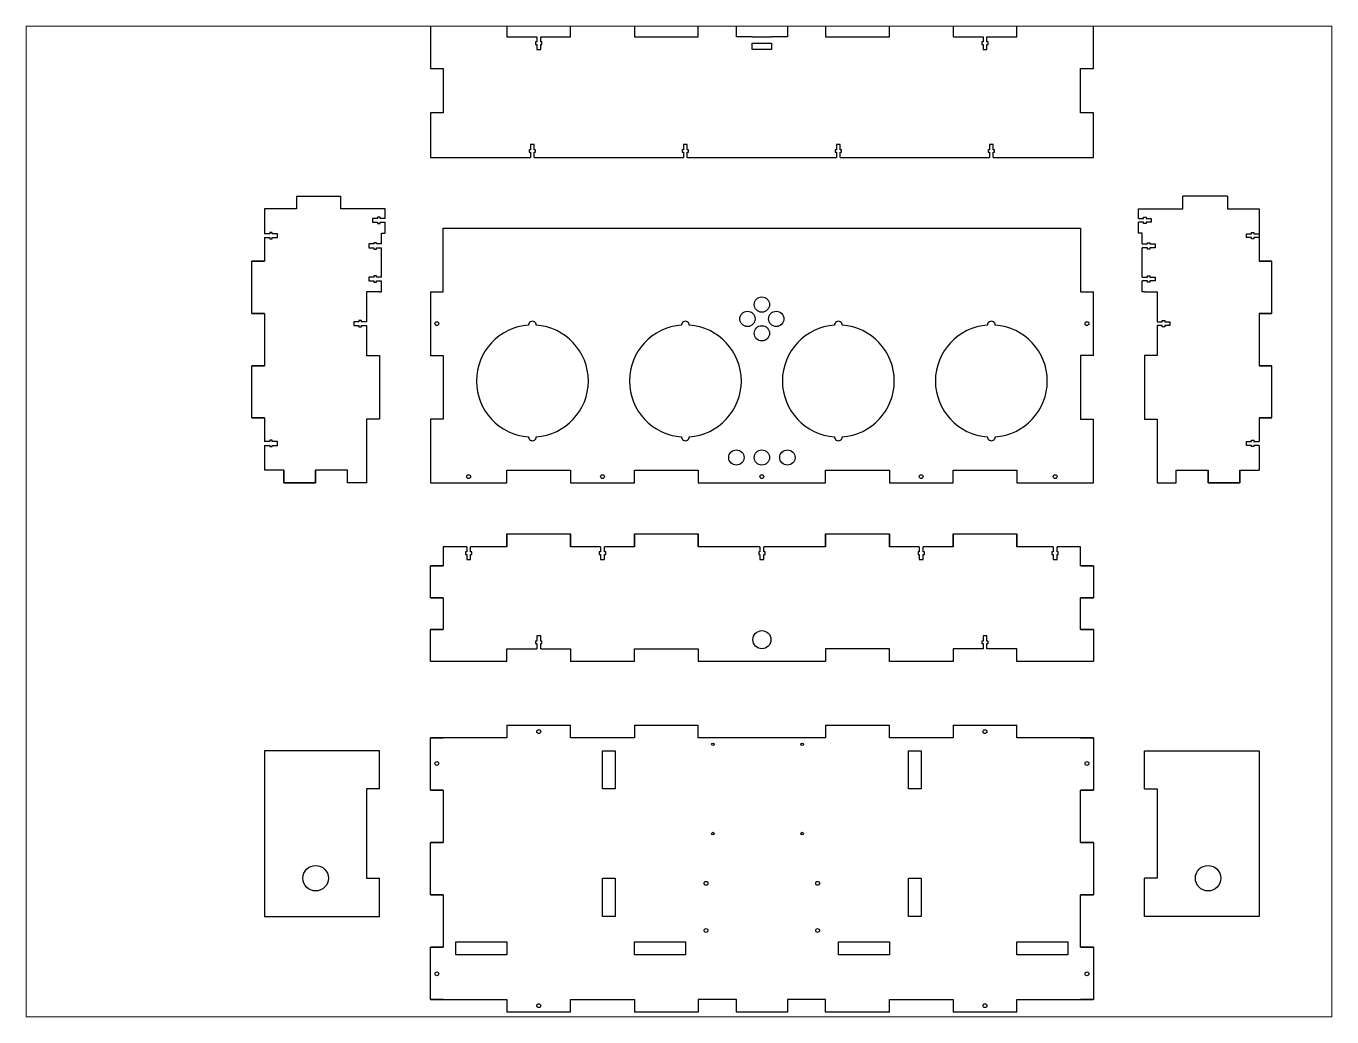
# Paper-space layout 'Layout2' of a CAD drawing. Header units: millimetres. Extents: x 26 to 231, y 20 to 176.
# The model-space entities are those that its viewports show. They can reach past a viewport. Long polylines and large blocks are cut down to what shows.
import ezdxf

# ---------------------------------------------------------------- set-up
doc = ezdxf.new("R2010")
doc.units = ezdxf.units.MM

msp = doc.modelspace()

# ---------------------------------------------------------------- linework, layer by layer
for p, q in [((252.5, 350), (267.5, 350)), ((252.5, 345), (267.5, 345))]:
    msp.add_line(p, q)
for points in [[(60, 360), (0, 360), (0, 325.1)], [(60, 360), (60, 350), (83.5, 350)], [(86.5, 350), (110, 350), (110, 360)], [(160, 360), (110, 360)], [(160, 360), (160, 350), (210, 350), (210, 360)], [(240, 360), (210, 360)], [(252.5, 350), (240, 350), (240, 360)], [(280, 360), (280, 350), (267.5, 350)], [(310, 360), (280, 360)], [(310, 360), (310, 350), (360, 350), (360, 360)], [(410, 360), (360, 360)], [(410, 360), (410, 350), (433.5, 350)], [(436.5, 350), (460, 350), (460, 360)], [(520, 325.1), (520, 360), (460, 360)], [(83.5, 350), (83.5, 346)], [(86.5, 346), (86.5, 350)], [(433.5, 350), (433.5, 346)], [(436.5, 346), (436.5, 350)], [(83.5, 346), (82.5, 346), (82.5, 344), (83.5, 344)], [(83.5, 344), (83.5, 340), (86.5, 340), (86.5, 344)], [(86.5, 344), (87.5, 344), (87.5, 346), (86.5, 346)], [(267.5, 345), (267.5, 340), (252.5, 340), (252.5, 345)], [(433.5, 346), (432.5, 346), (432.5, 344), (433.5, 344)], [(433.5, 344), (433.5, 340), (436.5, 340), (436.5, 344)], [(436.5, 344), (437.5, 344), (437.5, 346), (436.5, 346)], [(0, 325.1), (10, 325.1), (10, 290.3), (0, 290.3)], [(520, 290.3), (510, 290.3), (510, 325.1), (520, 325.1)], [(0, 290.3), (0, 255.4), (78.5, 255.4)], [(441.5, 255.4), (520, 255.4), (520, 290.3)], [(78.5, 261.4), (77.5, 261.4), (77.5, 259.4), (78.5, 259.4)], [(81.5, 261.4), (81.5, 265.4), (78.5, 265.4), (78.5, 261.4)], [(78.5, 259.4), (78.5, 255.4)], [(81.5, 259.4), (82.5, 259.4), (82.5, 261.4), (81.5, 261.4)], [(81.5, 255.4), (81.5, 259.4)], [(198.5, 261.4), (197.5, 261.4), (197.5, 259.4), (198.5, 259.4)], [(201.5, 261.4), (201.5, 265.4), (198.5, 265.4), (198.5, 261.4)], [(198.5, 259.4), (198.5, 255.4)], [(201.5, 259.4), (202.5, 259.4), (202.5, 261.4), (201.5, 261.4)], [(201.5, 255.4), (201.5, 259.4)], [(318.5, 261.4), (317.5, 261.4), (317.5, 259.4), (318.5, 259.4)], [(321.5, 261.4), (321.5, 265.4), (318.5, 265.4), (318.5, 261.4)], [(318.5, 259.4), (318.5, 255.4)], [(321.5, 259.4), (322.5, 259.4), (322.5, 261.4), (321.5, 261.4)], [(321.5, 255.4), (321.5, 259.4)], [(438.5, 261.4), (437.5, 261.4), (437.5, 259.4), (438.5, 259.4)], [(441.5, 261.4), (441.5, 265.4), (438.5, 265.4), (438.5, 261.4)], [(438.5, 259.4), (438.5, 255.4)], [(441.5, 259.4), (442.5, 259.4), (442.5, 261.4), (441.5, 261.4)], [(441.5, 255.4), (441.5, 259.4)], [(81.5, 255.4), (198.5, 255.4)], [(201.5, 255.4), (318.5, 255.4)], [(321.5, 255.4), (438.5, 255.4)], [(-105.1, 225), (-105.1, 215), (-130, 215)], [(-105.1, 225), (-70.3, 225)], [(-35.4, 215), (-70.3, 215), (-70.3, 225)], [(555.4, 215), (590.3, 215), (590.3, 225)], [(625.1, 225), (590.3, 225)], [(625.1, 225), (625.1, 215), (650, 215)], [(-130, 215), (-130, 195.5)], [(-41.4, 207.5), (-45.4, 207.5), (-45.4, 204.5), (-41.4, 204.5)], [(-39.4, 207.5), (-39.4, 208.5), (-41.4, 208.5), (-41.4, 207.5)], [(-35.4, 207.5), (-35.4, 215), (-40, 215)], [(-35.4, 207.5), (-39.4, 207.5)], [(555.4, 207.5), (555.4, 215), (560, 215)], [(555.4, 207.5), (559.4, 207.5)], [(559.4, 207.5), (559.4, 208.5), (561.4, 208.5), (561.4, 207.5)], [(561.4, 207.5), (565.4, 207.5), (565.4, 204.5), (561.4, 204.5)], [(650, 215), (650, 174), (660, 174)], [(-126, 195.5), (-130, 195.5)], [(-124, 195.5), (-124, 196.5), (-126, 196.5), (-126, 195.5)], [(-124, 192.5), (-120, 192.5), (-120, 195.5), (-124, 195.5)], [(-41.4, 204.5), (-41.4, 203.5), (-39.4, 203.5), (-39.4, 204.5)], [(-39.4, 204.5), (-35.4, 204.5)], [(-38.4, 196), (-35.4, 196), (-35.4, 204.5)], [(-38.4, 187.5), (-38.4, 196)], [(0, 150), (10, 150), (10, 200), (510, 200), (510, 150), (520, 150)], [(558.4, 196), (555.4, 196), (555.4, 204.5)], [(559.4, 204.5), (555.4, 204.5)], [(558.4, 187.5), (558.4, 196)], [(561.4, 204.5), (561.4, 203.5), (559.4, 203.5), (559.4, 204.5)], [(644, 192.5), (640, 192.5), (640, 195.5), (644, 195.5)], [(644, 195.5), (644, 196.5), (646, 196.5), (646, 195.5)], [(646, 195.5), (650, 195.5)], [(-130, 192.5), (-130, 174), (-140, 174)], [(-130, 192.5), (-126, 192.5)], [(-126, 192.5), (-126, 191.5), (-124, 191.5), (-124, 192.5)], [(-44.4, 187.5), (-48.4, 187.5), (-48.4, 184.5), (-44.4, 184.5)], [(-42.4, 187.5), (-42.4, 188.5), (-44.4, 188.5), (-44.4, 187.5)], [(-44.4, 184.5), (-44.4, 183.5), (-42.4, 183.5), (-42.4, 184.5)], [(-38.4, 187.5), (-42.4, 187.5)], [(-42.4, 184.5), (-38.4, 184.5)], [(-38.4, 161.5), (-38.4, 184.5)], [(558.4, 187.5), (562.4, 187.5)], [(558.4, 161.5), (558.4, 184.5)], [(562.4, 184.5), (558.4, 184.5)], [(562.4, 187.5), (562.4, 188.5), (564.4, 188.5), (564.4, 187.5)], [(564.4, 184.5), (564.4, 183.5), (562.4, 183.5), (562.4, 184.5)], [(564.4, 187.5), (568.4, 187.5), (568.4, 184.5), (564.4, 184.5)], [(646, 192.5), (646, 191.5), (644, 191.5), (644, 192.5)], [(650, 192.5), (646, 192.5)], [(-130, 133), (-140, 133), (-140, 174), (-130, 174)], [(-140, 133), (-140, 174)], [(-140, 133), (-140, 174)], [(650, 133), (660, 133), (660, 174), (650, 174)], [(660, 133), (660, 174)], [(660, 133), (660, 174)], [(-44.4, 161.5), (-48.4, 161.5), (-48.4, 158.5), (-44.4, 158.5)], [(-42.4, 161.5), (-42.4, 162.5), (-44.4, 162.5), (-44.4, 161.5)], [(-44.4, 158.5), (-44.4, 157.5), (-42.4, 157.5), (-42.4, 158.5)], [(-38.4, 161.5), (-42.4, 161.5)], [(-42.4, 158.5), (-38.4, 158.5)], [(-40, 150), (-38.4, 150), (-38.4, 158.5)], [(558.4, 161.5), (562.4, 161.5)], [(560, 150), (558.4, 150), (558.4, 158.5)], [(562.4, 158.5), (558.4, 158.5)], [(562.4, 161.5), (562.4, 162.5), (564.4, 162.5), (564.4, 161.5)], [(564.4, 158.5), (564.4, 157.5), (562.4, 157.5), (562.4, 158.5)], [(564.4, 161.5), (568.4, 161.5), (568.4, 158.5), (564.4, 158.5)], [(-40, 150), (-50, 150), (-50, 126.5)], [(0, 150), (0, 100)], [(520, 100), (520, 150)], [(560, 150), (570, 150), (570, 126.5)], [(-140, 133), (-130, 133), (-130, 92), (-140, 92)], [(-56, 126.5), (-60, 126.5), (-60, 123.5), (-56, 123.5)], [(-54, 126.5), (-54, 127.5), (-56, 127.5), (-56, 126.5)], [(-56, 123.5), (-56, 122.5), (-54, 122.5), (-54, 123.5)], [(-50, 126.5), (-54, 126.5)], [(-54, 123.5), (-50, 123.5)], [(-50, 123.5), (-50, 100), (-40, 100)], [(570, 123.5), (570, 100), (560, 100)], [(570, 126.5), (574, 126.5)], [(574, 123.5), (570, 123.5)], [(574, 126.5), (574, 127.5), (576, 127.5), (576, 126.5)], [(576, 123.5), (576, 122.5), (574, 122.5), (574, 123.5)], [(576, 126.5), (580, 126.5), (580, 123.5), (576, 123.5)], [(660, 133), (650, 133), (650, 92), (660, 92)], [(-40, 100), (-40, 50)], [(0, 100), (10, 100), (10, 50), (0, 50)], [(520, 100), (510, 100), (510, 50), (520, 50)], [(560, 100), (560, 50)], [(-140, 51), (-140, 92)], [(-140, 51), (-140, 92)], [(-130, 51), (-140, 51), (-140, 92), (-130, 92)], [(650, 51), (660, 51), (660, 92), (650, 92)], [(660, 51), (660, 92)], [(660, 51), (660, 92)], [(-140, 51), (-130, 51), (-130, 32.5)], [(-40, 50), (-50, 50), (-50, 0)], [(0, 50), (0, 0), (60, 0)], [(460, 0), (520, 0), (520, 50)], [(560, 50), (570, 50), (570, 0)], [(660, 51), (650, 51), (650, 32.5)], [(-126, 32.5), (-130, 32.5)], [(-124, 32.5), (-124, 33.5), (-126, 33.5), (-126, 32.5)], [(-124, 29.5), (-120, 29.5), (-120, 32.5), (-124, 32.5)], [(644, 29.5), (640, 29.5), (640, 32.5), (644, 32.5)], [(644, 32.5), (644, 33.5), (646, 33.5), (646, 32.5)], [(646, 32.5), (650, 32.5)], [(-130, 29.5), (-130, 10)], [(-130, 29.5), (-126, 29.5)], [(-126, 29.5), (-126, 28.5), (-124, 28.5), (-124, 29.5)], [(646, 29.5), (646, 28.5), (644, 28.5), (644, 29.5)], [(650, 29.5), (646, 29.5)], [(650, 29.5), (650, 10)], [(-115, 0), (-115, 10), (-130, 10)], [(-115, 10), (-115, 0), (-90, 0), (-90, 10)], [(-90, 0), (-115, 0)], [(-65, 0), (-65, 10), (-90, 10), (-90, 0)], [(-50, 0), (-65, 0)], [(60, 0), (60, 10), (110, 10), (110, 0)], [(110, 0), (160, 0)], [(160, 0), (160, 10), (210, 10), (210, 0)], [(210, 0), (310, 0)], [(310, 0), (310, 10), (360, 10), (360, 0)], [(360, 0), (410, 0)], [(410, 0), (410, 10), (460, 10), (460, 0)], [(570, 0), (585, 0)], [(585, 0), (585, 10), (610, 10), (610, 0)], [(635, 10), (635, 0), (610, 0), (610, 10)], [(610, 0), (635, 0)], [(635, 0), (635, 10), (650, 10)], [(60, -40), (60, -40), (60, -50), (31.5, -50)], [(60, -40), (110, -40)], [(60, -50), (60, -50), (60, -40), (110, -40), (110, -50)], [(133.5, -50), (110, -50), (110, -40)], [(160, -40), (160, -50), (136.5, -50)], [(160, -50), (160, -40), (210, -40), (210, -50)], [(160, -40), (210, -40)], [(258.5, -50), (210, -50), (210, -40)], [(310, -40), (310, -50), (261.5, -50)], [(310, -50), (310, -40), (360, -40), (360, -50)], [(310, -40), (360, -40)], [(383.5, -50), (360, -50), (360, -40)], [(410, -40), (410, -50), (386.5, -50)], [(410, -50), (410, -40), (460, -40), (460, -50)], [(410, -40), (460, -40)], [(488.5, -50), (460, -50), (460, -40)], [(10, -50), (10, -65), (0, -65)], [(28.5, -50), (10, -50)], [(28.5, -50), (28.5, -54)], [(31.5, -54), (31.5, -50)], [(133.5, -50), (133.5, -54)], [(136.5, -54), (136.5, -50)], [(258.5, -50), (258.5, -54)], [(261.5, -54), (261.5, -50)], [(383.5, -50), (383.5, -54)], [(386.5, -54), (386.5, -50)], [(488.5, -50), (488.5, -54)], [(510, -50), (491.5, -50)], [(491.5, -54), (491.5, -50)], [(520, -65), (510, -65), (510, -50)], [(28.5, -54), (27.5, -54), (27.5, -56), (28.5, -56)], [(28.5, -56), (28.5, -60), (31.5, -60), (31.5, -56)], [(31.5, -56), (32.5, -56), (32.5, -54), (31.5, -54)], [(133.5, -54), (132.5, -54), (132.5, -56), (133.5, -56)], [(133.5, -56), (133.5, -60), (136.5, -60), (136.5, -56)], [(136.5, -56), (137.5, -56), (137.5, -54), (136.5, -54)], [(258.5, -54), (257.5, -54), (257.5, -56), (258.5, -56)], [(258.5, -56), (258.5, -60), (261.5, -60), (261.5, -56)], [(261.5, -56), (262.5, -56), (262.5, -54), (261.5, -54)], [(383.5, -54), (382.5, -54), (382.5, -56), (383.5, -56)], [(383.5, -56), (383.5, -60), (386.5, -60), (386.5, -56)], [(386.5, -56), (387.5, -56), (387.5, -54), (386.5, -54)], [(488.5, -54), (487.5, -54), (487.5, -56), (488.5, -56)], [(488.5, -56), (488.5, -60), (491.5, -60), (491.5, -56)], [(491.5, -56), (492.5, -56), (492.5, -54), (491.5, -54)], [(10, -90), (0, -90), (0, -65), (10, -65)], [(0, -90), (0, -65)], [(510, -65), (520, -65), (520, -90), (510, -90)], [(520, -65), (520, -90)], [(0, -90), (10, -90), (10, -115), (0, -115)], [(520, -115), (510, -115), (510, -90), (520, -90)], [(10, -140), (0, -140), (0, -115), (10, -115)], [(60, -140), (0, -140), (0, -115)], [(86.5, -124), (86.5, -120), (83.5, -120), (83.5, -124)], [(436.5, -124), (436.5, -120), (433.5, -120), (433.5, -124)], [(520, -115), (520, -140), (460, -140)], [(510, -115), (520, -115), (520, -140), (510, -140)], [(60, -140), (60, -130), (83.5, -130)], [(83.5, -124), (82.5, -124), (82.5, -126), (83.5, -126)], [(83.5, -126), (83.5, -130)], [(86.5, -126), (87.5, -126), (87.5, -124), (86.5, -124)], [(86.5, -130), (86.5, -126)], [(86.5, -130), (110, -130), (110, -140)], [(160, -140), (160, -130), (210, -130), (210, -140)], [(360, -140), (360, -130), (310, -130), (310, -140)], [(433.5, -130), (410, -130), (410, -140)], [(433.5, -124), (432.5, -124), (432.5, -126), (433.5, -126)], [(433.5, -126), (433.5, -130)], [(436.5, -126), (437.5, -126), (437.5, -124), (436.5, -124)], [(436.5, -130), (436.5, -126)], [(460, -140), (460, -130), (436.5, -130)], [(160, -140), (110, -140)], [(310, -140), (210, -140)], [(410, -140), (360, -140)], [(60, -190), (60, -200), (0, -200)], [(60, -190), (110, -190)], [(160, -190), (160, -200), (110, -200), (110, -190)], [(160, -190), (210, -190)], [(260, -200), (210, -200), (210, -190)], [(310, -190), (310, -200), (260, -200)], [(310, -190), (360, -190)], [(410, -190), (410, -200), (360, -200), (360, -190)], [(410, -190), (460, -190)], [(520, -200), (460, -200), (460, -190)], [(10, -241), (0, -241), (0, -200), (10, -200)], [(0, -241), (0, -200)], [(510, -200), (520, -200), (520, -241), (510, -241)], [(520, -200), (520, -241)], [(-40, -240), (-40, -210), (-130, -210), (-130, -340), (-40, -340), (-40, -310)], [(560, -240), (560, -210), (650, -210), (650, -340), (560, -340), (560, -310)], [(-40, -240), (-50, -240), (-50, -310), (-40, -310)], [(0, -241), (10, -241), (10, -282), (0, -282)], [(520, -282), (510, -282), (510, -241), (520, -241)], [(510, -282), (510, -241)], [(560, -240), (570, -240), (570, -310), (560, -310)], [(10, -323), (0, -323), (0, -282), (10, -282)], [(0, -323), (0, -282)], [(510, -282), (520, -282), (520, -323), (510, -323)], [(520, -282), (520, -323)], [(0, -323), (10, -323), (10, -364), (0, -364)], [(510, -364), (510, -323)], [(520, -364), (510, -364), (510, -323), (520, -323)], [(0, -405), (0, -364)], [(10, -405), (0, -405), (0, -364), (10, -364)], [(510, -364), (520, -364), (520, -405), (510, -405)], [(520, -364), (520, -405)], [(0, -405), (60, -405), (60, -415)], [(110, -415), (110, -405), (160, -405), (160, -415)], [(240, -405), (210, -405), (210, -415)], [(280, -405), (280, -415), (240, -415), (240, -405)], [(310, -415), (310, -405), (280, -405)], [(360, -415), (360, -405), (410, -405), (410, -415)], [(460, -415), (460, -405), (520, -405)], [(110, -415), (60, -415)], [(210, -415), (160, -415)], [(360, -415), (310, -415)], [(460, -415), (410, -415)]]:
    msp.add_lwpolyline(points)
for points in [[(135, -210), (145, -210), (145, -240), (135, -240)], [(375, -210), (385, -210), (385, -240), (375, -240)], [(135, -310), (145, -310), (145, -340), (135, -340)], [(375, -310), (385, -310), (385, -340), (375, -340)], [(20, -360), (60, -360), (60, -370), (20, -370)], [(160, -360), (200, -360), (200, -370), (160, -370)], [(320, -360), (360, -360), (360, -370), (320, -370)], [(460, -360), (500, -360), (500, -370), (460, -370)]]:
    msp.add_lwpolyline(points, close=True)
for centre, radius in [((260, 140), 6), ((248.7, 128.7), 6), ((271.3, 128.7), 6), ((5, 125), 1.5), ((260, 117.4), 6), ((515, 125), 1.5), ((240, 20), 6), ((260, 20), 6), ((280, 20), 6), ((30, 5), 1.5), ((135, 5), 1.5), ((260, 5), 1.5), ((385, 5), 1.5), ((490, 5), 1.5), ((260, -122.9), 7.1), ((85, -195), 1.5), ((435, -195), 1.5), ((221.6, -205), 1), ((221.6, -205), 1), ((291.6, -205), 1), ((291.6, -205), 1), ((5, -220), 1.5), ((515, -220), 1.5), ((221.6, -275), 1), ((221.6, -275), 1), ((291.6, -275), 1), ((291.6, -275), 1), ((-90, -310), 10), ((610, -310), 10), ((216.2, -314), 1.5), ((216.2, -314), 1.5), ((303.7, -314), 1.5), ((303.7, -314), 1.5), ((216.2, -351), 1.5), ((216.2, -351), 1.5), ((303.7, -351), 1.5), ((303.7, -351), 1.5), ((5, -385), 1.5), ((515, -385), 1.5), ((85, -410), 1.5), ((435, -410), 1.5)]:
    msp.add_circle(centre, radius)
for centre, radius, start, end in [((80, 80), 43.9, 93.9162, 266.0838), ((80, 123.9), 3, 358.0419, 181.9581), ((80, 80), 43.9, 273.9162, 86.0838), ((200, 80), 43.9, 93.9162, 266.0838), ((200, 123.9), 3, 358.0419, 181.9581), ((200, 80), 43.9, 273.9162, 86.0838), ((320, 80), 43.9, 93.9162, 266.0838), ((320, 123.9), 3, 358.0419, 181.9581), ((320, 80), 43.9, 273.9162, 86.0838), ((440, 80), 43.9, 93.9162, 266.0838), ((440, 123.9), 3, 358.0419, 181.9581), ((440, 80), 43.9, 273.9162, 86.0838), ((80, 36.1), 3, 178.0419, 1.9581), ((200, 36.1), 3, 178.0419, 1.9581), ((320, 36.1), 3, 178.0419, 1.9581), ((440, 36.1), 3, 178.0419, 1.9581)]:
    msp.add_arc(centre, radius, start, end)

psp = doc.layouts.new('Layout2')

# ---------------------------------------------------------------- viewports
at = {"layer": '0'}
psp.add_viewport(center=(128.5, 97.5), size=(205.6, 156), view_center_point=(195, -30.2), view_height=777.1205, dxfattribs=at)

doc.saveas('drawing.dxf')
